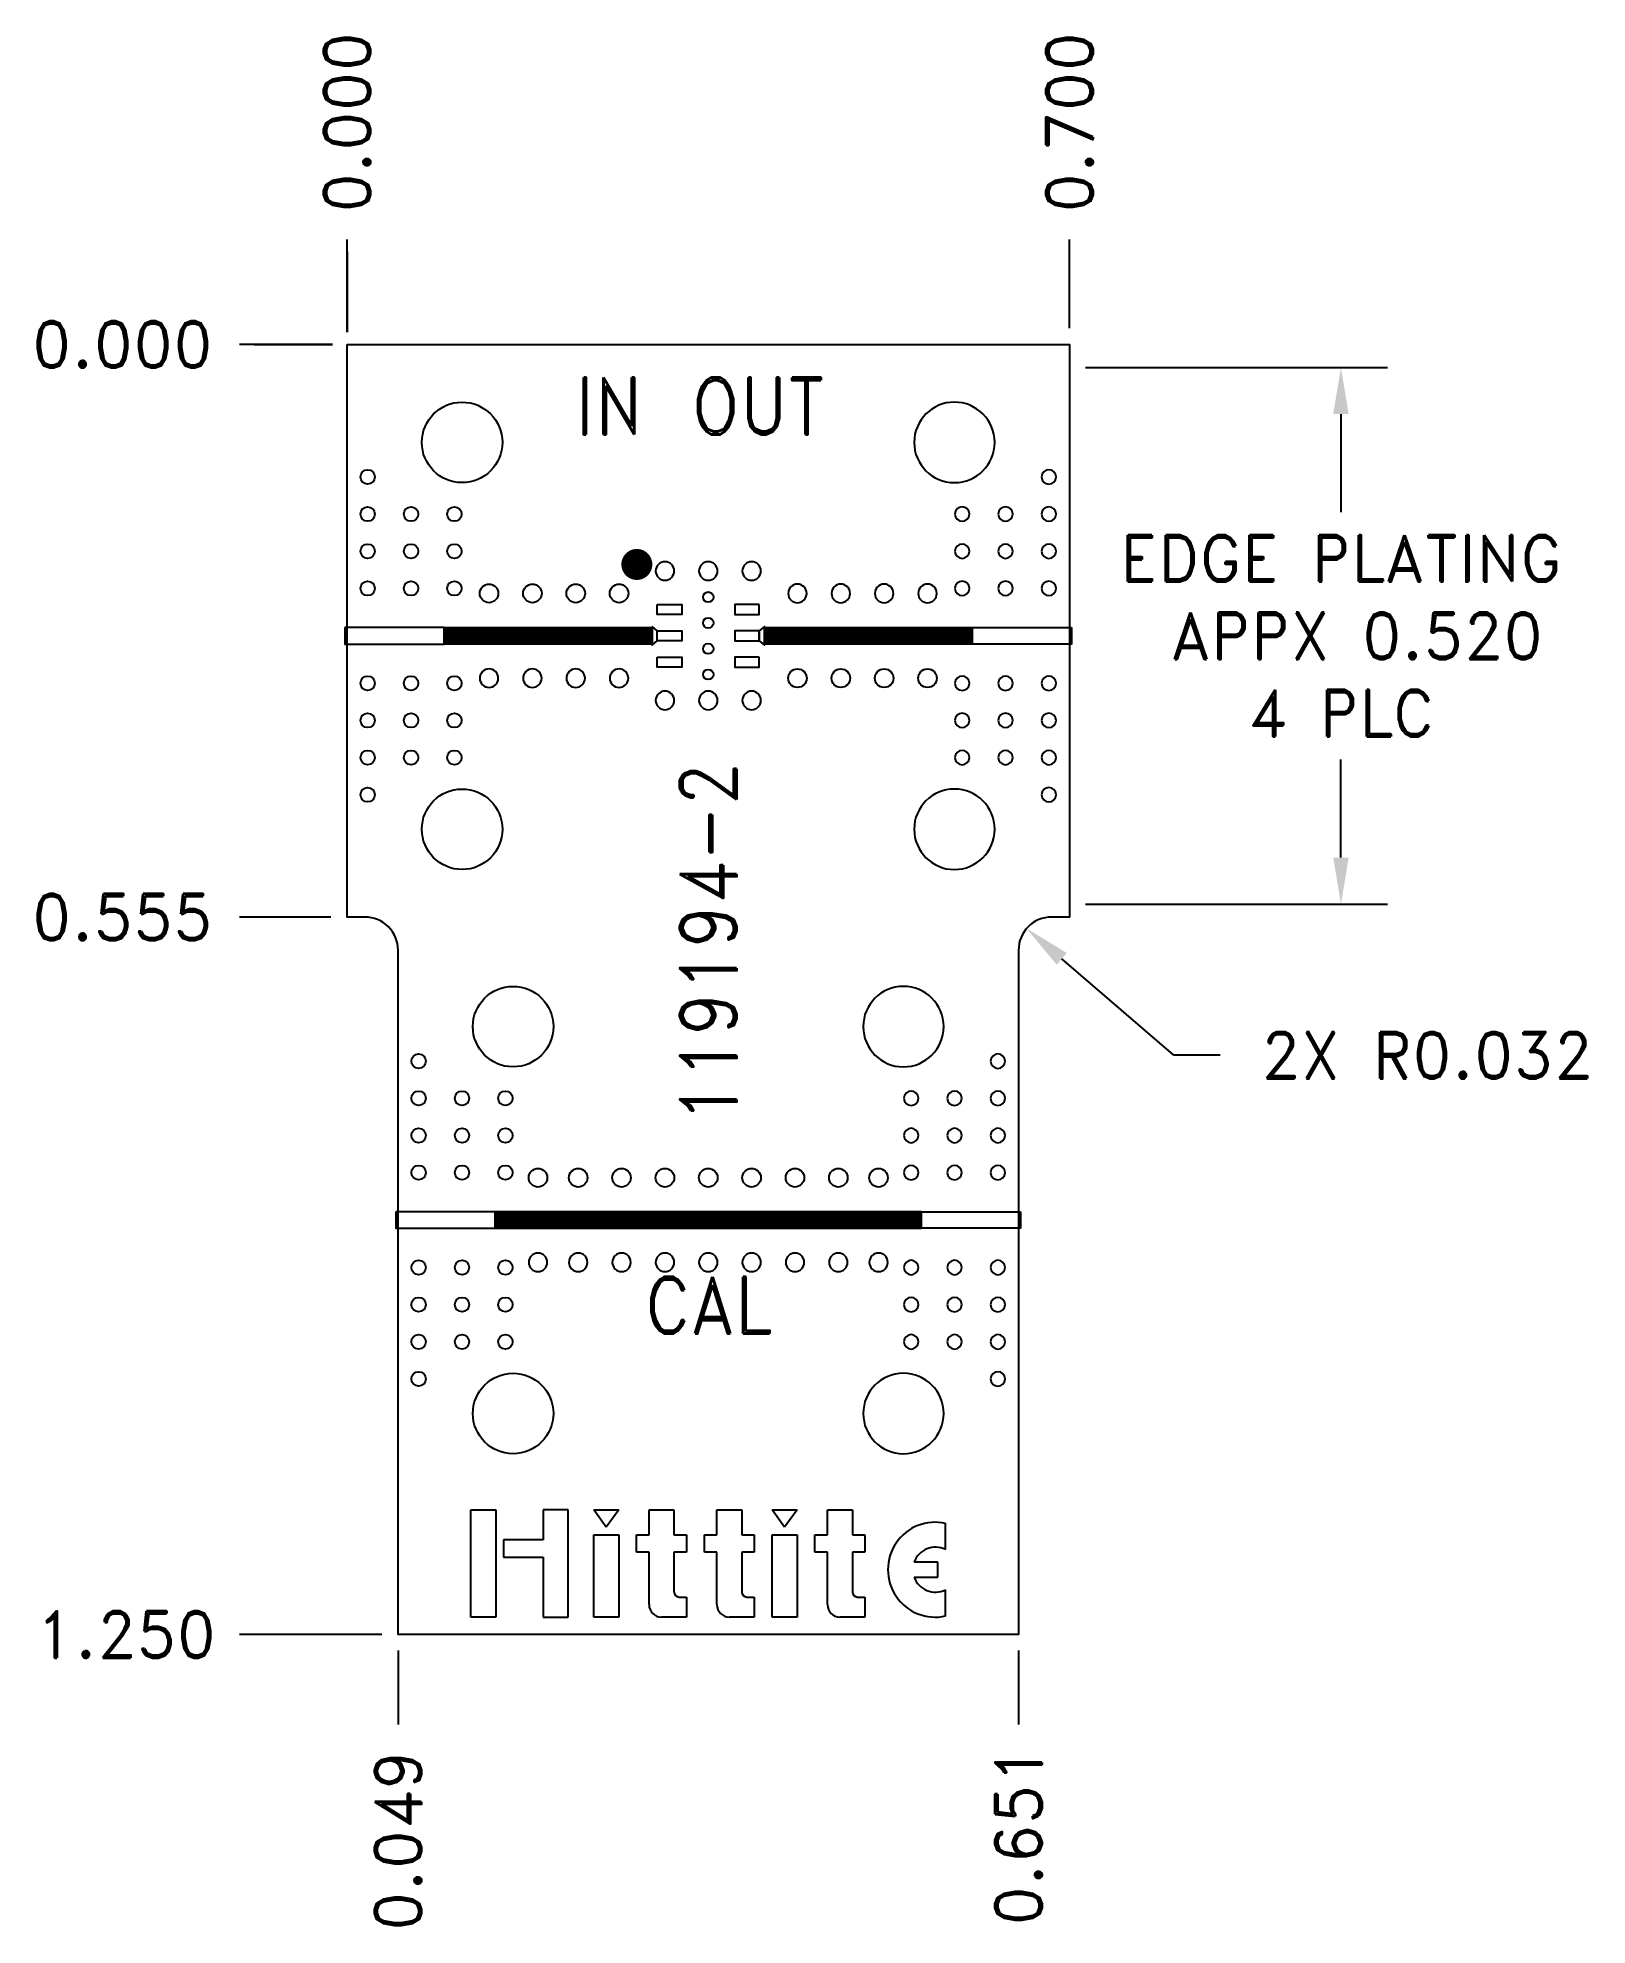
# Model space of a CAD drawing. Extents: x -0.3 to 1.2, y -1.53 to 0.3.
import ezdxf
from ezdxf.enums import TextEntityAlignment as Align

# ---------------------------------------------------------------- set-up
doc = ezdxf.new("R2010")
doc.units = 0
doc.header["$MEASUREMENT"] = 0
doc.linetypes.add('SSCOMP', pattern=[101, 100, 1])
doc.layers.get('0').update_dxf_attribs({"linetype": 'CONTINUOUS'})
doc.layers.get('Defpoints').update_dxf_attribs({"linetype": 'CONTINUOUS'})
for name, color, linetype in [('COM-NS', 4, 'CONTINUOUS'), ('DIM', 1, 'CONTINUOUS'), ('HOL', 1, 'CONTINUOUS'), ('LND-NS', 5, 'CONTINUOUS'), ('NET', 7, 'CONTINUOUS'), ('PAD-NS', 5, 'CONTINUOUS'), ('PCB', 7, 'CONTINUOUS'), ('SLK-NS', 7, 'CONTINUOUS'), ('TRA-NS', 5, 'CONTINUOUS'), ('via', 7, 'CONTINUOUS')]:
    doc.layers.add(name, color=color, linetype=linetype)
doc.layers.get('COM-NS').off()
doc.styles.add('ROMAND', font='romand.shx')
doc.dimstyles.get("Standard").update_dxf_attribs({"dimscale": 0.25, "dimtxt": 0.18, "dimasz": 0.18, "dimexe": 0.18, "dimexo": 0.0625, "dimgap": 0.09, "dimtad": 0, "dimtih": 1, "dimtoh": 1, "dimdec": 3, "dimzin": 0, "dimdsep": 46, "dimtxsty": 'ROMAND', "dimcen": 0.09, "dimadec": 0, "dimazin": 0, "dimtfac": 1, "dimtdec": 3, "dimtofl": 0, "dimtmove": 0, "dimatfit": 3, "dimfxl": 0, "dimtolj": 1, "dimtzin": 0, "dimarcsym": 0})

# ---------------------------------------------------------------- blocks, each defined once
blk = doc.blocks.new('hittite')
for p, q in [((-0.2396, 0.1078), (-0.2144, 0.1078)), ((-0.2396, -0.0005), (-0.2396, 0.1078)), ((-0.2144, 0.1078), (-0.2144, -0.0005)), ((-0.1413, 0.1078), (-0.1665, 0.1078)), ((-0.1665, 0.1078), (-0.1665, 0.0776)), ((-0.1413, -0.0005), (-0.1413, 0.1078)), ((-0.1156, 0.1078), (-0.0904, 0.1078)), ((-0.103, 0.0902), (-0.1156, 0.1078)), ((-0.0904, 0.1078), (-0.103, 0.0902)), ((-0.0598, 0.1078), (-0.0346, 0.1078)), ((-0.0598, 0.0826), (-0.0598, 0.1078)), ((-0.0346, 0.1078), (-0.0346, 0.0826)), ((0.0087, 0.1078), (0.0339, 0.1078)), ((0.0087, 0.0826), (0.0087, 0.1078)), ((0.0339, 0.1078), (0.0339, 0.0826)), ((0.0645, 0.1078), (0.0897, 0.1078)), ((0.0771, 0.0902), (0.0645, 0.1078)), ((0.0897, 0.1078), (0.0771, 0.0902)), ((0.1203, 0.1078), (0.1455, 0.1078)), ((0.1203, 0.0826), (0.1203, 0.1078)), ((0.1455, 0.1078), (0.1455, 0.0826)), ((-0.2068, 0.0776), (-0.2068, 0.0599)), ((-0.1665, 0.0776), (-0.2068, 0.0776)), ((-0.1156, 0.0826), (-0.0904, 0.0826)), ((-0.1156, -0.0005), (-0.1156, 0.0826)), ((-0.0904, 0.0826), (-0.0904, -0.0005)), ((-0.0724, 0.065), (-0.0724, 0.0826)), ((-0.0724, 0.0826), (-0.0598, 0.0826)), ((-0.0346, 0.0826), (-0.022, 0.0826)), ((-0.022, 0.0826), (-0.022, 0.065)), ((-0.0039, 0.065), (-0.0039, 0.0826)), ((-0.0039, 0.0826), (0.0087, 0.0826)), ((0.0339, 0.0826), (0.0464, 0.0826)), ((0.0464, 0.0826), (0.0464, 0.065)), ((0.0645, -0.0005), (0.0645, 0.0826)), ((0.0645, 0.0826), (0.0897, 0.0826)), ((0.0897, 0.0826), (0.0897, -0.0005)), ((0.1077, 0.065), (0.1077, 0.0826)), ((0.1077, 0.0826), (0.1203, 0.0826)), ((0.1455, 0.0826), (0.1581, 0.0826)), ((0.1581, 0.0826), (0.1581, 0.065)), ((0.2393, 0.0677), (0.2396, 0.0941)), ((-0.2068, 0.0599), (-0.1665, 0.0599)), ((-0.1665, 0.0599), (-0.1665, -0.0005)), ((-0.0598, 0.065), (-0.0724, 0.065)), ((-0.0598, 0.0121), (-0.0598, 0.065)), ((-0.0346, 0.065), (-0.0346, 0.0247)), ((-0.022, 0.065), (-0.0346, 0.065)), ((0.0087, 0.065), (-0.0039, 0.065)), ((0.0087, 0.0121), (0.0087, 0.065)), ((0.0339, 0.065), (0.0339, 0.0247)), ((0.0464, 0.065), (0.0339, 0.065)), ((0.1203, 0.065), (0.1077, 0.065)), ((0.1203, 0.0121), (0.1203, 0.065)), ((0.1455, 0.065), (0.1455, 0.0247)), ((0.1581, 0.065), (0.1455, 0.065)), ((0.2317, 0.0549), (0.2077, 0.0549)), ((0.2077, 0.0398), (0.2317, 0.0398)), ((0.2317, 0.0398), (0.2317, 0.0549)), ((-0.0295, 0.0196), (-0.022, 0.0196)), ((-0.022, 0.0196), (-0.022, -0.0005)), ((0.0389, 0.0196), (0.0464, 0.0196)), ((0.0464, 0.0196), (0.0464, -0.0005)), ((0.1505, 0.0196), (0.1581, 0.0196)), ((0.1581, 0.0196), (0.1581, -0.0005)), ((0.2396, 0.0005), (0.2393, 0.027)), ((-0.2371, -0.0005), (-0.2396, -0.0005)), ((-0.2144, -0.0005), (-0.2371, -0.0005)), ((-0.1665, -0.0005), (-0.1665, -0.0005)), ((-0.1665, -0.0005), (-0.1413, -0.0005)), ((-0.1131, -0.0005), (-0.1156, -0.0005)), ((-0.0904, -0.0005), (-0.1131, -0.0005)), ((-0.0346, -0.0005), (-0.0472, -0.0005)), ((-0.022, -0.0005), (-0.0346, -0.0005)), ((0.0339, -0.0005), (0.0213, -0.0005)), ((0.0464, -0.0005), (0.0339, -0.0005)), ((0.067, -0.0005), (0.0645, -0.0005)), ((0.0897, -0.0005), (0.067, -0.0005)), ((0.1455, -0.0005), (0.1329, -0.0005)), ((0.1581, -0.0005), (0.1455, -0.0005))]:
    blk.add_line(p, q)
for centre, radius, start, end in [((0.2292, 0.0473), 0.0479, 77.4712, 282.5288), ((0.2292, 0.0473), 0.0227, 63.4349, 160.5878), ((0.2292, 0.0473), 0.0227, 199.4122, 296.5651), ((-0.0295, 0.0247), 0.00504, 180, 270), ((0.0389, 0.0247), 0.00504, 180, 270), ((0.1505, 0.0247), 0.00504, 180, 270), ((-0.0472, 0.0121), 0.0126, 180, 270), ((0.0213, 0.0121), 0.0126, 180, 270), ((0.1329, 0.0121), 0.0126, 180, 270)]:
    blk.add_arc(centre, radius, start, end)
blk = doc.blocks.new('HMC_LP2-NS')
at = {"layer": 'PAD-NS'}
for points in [[(-0.0494, 0.0305), (-0.0256, 0.0305), (-0.0256, 0.0207), (-0.0494, 0.0207)], [(0.0494, 0.0305), (0.0256, 0.0305), (0.0256, 0.0207), (0.0494, 0.0207)], [(-0.0494, 0.0049), (-0.0256, 0.0049), (-0.0256, -0.0049), (-0.0494, -0.0049)], [(0.0494, 0.0049), (0.0256, 0.0049), (0.0256, -0.0049), (0.0494, -0.0049)], [(-0.0494, -0.0207), (-0.0256, -0.0207), (-0.0256, -0.0305), (-0.0494, -0.0305)], [(0.0494, -0.0207), (0.0256, -0.0207), (0.0256, -0.0305), (0.0494, -0.0305)]]:
    blk.add_lwpolyline(points, close=True, dxfattribs=at)
at = {"layer": 'SLK-NS', "linetype": 'Continuous', "const_width": 0.015}
blk.add_lwpolyline([(-0.0767, 0.0692, 1), (-0.0617, 0.0692, 1)], format="xyb", close=True, dxfattribs=at)
blk = doc.blocks.new('HOL-D018')
at = {"layer": 'HOL'}
blk.add_circle((0, 0), 0.009, dxfattribs=at)
blk = doc.blocks.new('VIA-D018-D0')
at = {"layer": 'HOL'}
blk.add_blockref('HOL-D018', (0, 0), dxfattribs=at)
at = {"layer": 'NET'}
blk.add_attdef('NET', text='', height=0.01, dxfattribs=at).set_placement((0, 0), align=Align.MIDDLE)
blk = doc.blocks.new('*D5')
at = {"layer": 'Defpoints', "color": 0}
for p in [(-0.1041, 0), (0, 0), (0, 0)]:
    blk.add_point(p, dxfattribs=at)
at = {"layer": 'DIM', "color": 0, "lineweight": -2}
for p, q in [((-0.0141, 0), (-0.1041, 0)), ((-0.0156, 0), (-0.09, 0)), ((-0.09, 0), (-0.0141, 0))]:
    blk.add_line(p, q, dxfattribs=at)
at = {"layer": 'DIM', "color": 0, "insert": (-0.2177, 0), "char_height": 0.045, "attachment_point": 5, "style": 'ROMAND'}
blk.add_mtext('\\A1;0.000', dxfattribs=at)
blk = doc.blocks.new('*D6')
at = {"layer": 'Defpoints', "color": 0}
for p in [(0, 0.1017), (0, 0), (0, 0)]:
    blk.add_point(p, dxfattribs=at)
at = {"layer": 'DIM', "color": 0, "lineweight": -2}
for p, q in [((0, 0.0117), (0, 0.1017)), ((0, 0.0156), (0, 0.09)), ((0, 0.09), (0, 0.0117))]:
    blk.add_line(p, q, dxfattribs=at)
at = {"layer": 'DIM', "color": 0, "insert": (0, 0.2153), "char_height": 0.045, "attachment_point": 5, "rotation": 90, "style": 'ROMAND'}
blk.add_mtext('\\A1;0.000', dxfattribs=at)
blk = doc.blocks.new('*D7')
at = {"layer": 'Defpoints', "color": 0}
for p in [(0.7, 0.1017), (0, 0), (0.7, 0)]:
    blk.add_point(p, dxfattribs=at)
at = {"layer": 'DIM', "color": 0, "lineweight": -2}
blk.add_line((0.7, 0.0156), (0.7, 0.1017), dxfattribs=at)
at = {"layer": 'DIM', "color": 0, "insert": (0.7, 0.2153), "char_height": 0.045, "attachment_point": 5, "rotation": 90, "style": 'ROMAND'}
blk.add_mtext('\\A1;0.700', dxfattribs=at)
blk = doc.blocks.new('*D8')
at = {"layer": 'Defpoints', "color": 0}
for p in [(0, 0), (-0.1041, -1.2505), (0.0494, -1.2505)]:
    blk.add_point(p, dxfattribs=at)
at = {"layer": 'DIM', "color": 0, "lineweight": -2}
blk.add_line((0.0337, -1.2505), (-0.1041, -1.2505), dxfattribs=at)
at = {"layer": 'DIM', "color": 0, "insert": (-0.2145, -1.2505), "char_height": 0.045, "attachment_point": 5, "style": 'ROMAND'}
blk.add_mtext('\\A1;1.250', dxfattribs=at)
blk = doc.blocks.new('*D9')
at = {"layer": 'Defpoints', "color": 0}
for p in [(0, 0), (-0.1041, -0.5551), (0, -0.5551)]:
    blk.add_point(p, dxfattribs=at)
at = {"layer": 'DIM', "color": 0, "lineweight": -2}
blk.add_line((-0.0156, -0.5551), (-0.1041, -0.5551), dxfattribs=at)
at = {"layer": 'DIM', "color": 0, "insert": (-0.2177, -0.5551), "char_height": 0.045, "attachment_point": 5, "style": 'ROMAND'}
blk.add_mtext('\\A1;0.555', dxfattribs=at)
blk = doc.blocks.new('*D10')
at = {"layer": 'Defpoints', "color": 0}
for p in [(0, 0), (0.0494, -1.2505), (0.0494, -1.3379)]:
    blk.add_point(p, dxfattribs=at)
at = {"layer": 'DIM', "color": 0, "lineweight": -2}
blk.add_line((0.0494, -1.2661), (0.0494, -1.3379), dxfattribs=at)
at = {"layer": 'DIM', "color": 0, "insert": (0.0494, -1.4504), "char_height": 0.045, "attachment_point": 5, "rotation": 90, "style": 'ROMAND'}
blk.add_mtext('\\A1;0.049', dxfattribs=at)
blk = doc.blocks.new('*D11')
at = {"layer": 'Defpoints', "color": 0}
for p in [(0, 0), (0.6506, -1.2505), (0.6506, -1.3379)]:
    blk.add_point(p, dxfattribs=at)
at = {"layer": 'DIM', "color": 0, "lineweight": -2}
blk.add_line((0.6506, -1.2661), (0.6506, -1.3379), dxfattribs=at)
at = {"layer": 'DIM', "color": 0, "insert": (0.6506, -1.445), "char_height": 0.045, "attachment_point": 5, "rotation": 90, "style": 'ROMAND'}
blk.add_mtext('\\A1;0.651', dxfattribs=at)
blk = doc.blocks.new('A$C3E502266')
for centre in [(-0.05, 0), (-0.025, 0), (0, 0), (0.025, 0)]:
    blk.add_circle(centre, 0.005)
blk = doc.blocks.new('*D13')
at = {"layer": 'Defpoints', "color": 0}
for p in [(0.7, -0.0225), (0.7, -0.5425), (0.963, -0.5425)]:
    blk.add_point(p, dxfattribs=at)
at = {"layer": 'DIM', "color": 0, "lineweight": -2}
for p, q in [((0.7156, -0.0225), (1.008, -0.0225)), ((0.963, -0.0675), (0.963, -0.1625)), ((0.963, -0.4975), (0.963, -0.4025)), ((0.7156, -0.5425), (1.008, -0.5425))]:
    blk.add_line(p, q, dxfattribs=at)
at = {"layer": 'DIM', "color": 0}
for points in [[(0.9555, -0.0675), (0.9705, -0.0675), (0.963, -0.0225)], [(0.9555, -0.4975), (0.9705, -0.4975), (0.963, -0.5425)]]:
    blk.add_solid(points, dxfattribs=at)
at = {"layer": 'DIM', "color": 0, "insert": (0.963, -0.2825), "char_height": 0.045, "attachment_point": 5, "style": 'ROMAND'}
blk.add_mtext('\\A1;EDGE PLATING\\P APPX 0.520 \\P4 PLC', dxfattribs=at)
blk = doc.blocks.new('*D15')
at = {"layer": 'Defpoints', "color": 0}
for p in [(0.6584, -0.5662), (0.6826, -0.5871)]:
    blk.add_point(p, dxfattribs=at)
at = {"layer": 'DIM', "color": 0, "lineweight": -2}
for p, q in [((0.801, -0.6891), (0.6925, -0.5956)), ((0.846, -0.6891), (0.801, -0.6891))]:
    blk.add_line(p, q, dxfattribs=at)
at = {"layer": 'DIM', "color": 0}
blk.add_solid([(0.6974, -0.5899), (0.6876, -0.6013), (0.6584, -0.5662)], dxfattribs=at)
at = {"layer": 'DIM', "color": 0, "insert": (1.0464, -0.6891), "char_height": 0.045, "attachment_point": 5, "style": 'ROMAND'}
blk.add_mtext('\\A1;2X R0.032', dxfattribs=at)
blk = doc.blocks.new('HOL-D014')
at = {"layer": 'HOL', "linetype": 'Continuous'}
blk.add_circle((0, 0), 0.007, dxfattribs=at)
blk = doc.blocks.new('VIA-D014-D0')
at = {"layer": 'HOL'}
blk.add_blockref('HOL-D014', (0, 0), dxfattribs=at)
at = {"layer": 'NET'}
blk.add_attdef('NET', text='', height=0.02, dxfattribs=at).set_placement((0, 0), align=Align.MIDDLE)
blk = doc.blocks.new('HOL-D078')
at = {"layer": 'HOL', "linetype": 'Continuous'}
blk.add_circle((0, 0), 0.039, dxfattribs=at)
blk = doc.blocks.new('VIA-D078-D0')
at = {"layer": 'HOL'}
blk.add_blockref('HOL-D078', (0, 0), dxfattribs=at)
at = {"layer": 'NET', "style": 'ROMAND'}
blk.add_attdef('NET', text='', height=0.01, dxfattribs=at).set_placement((0, 0), align=Align.MIDDLE)
blk = doc.blocks.new('K_SRI-K_SOUTHWEST-NS')
at = {"layer": 'LND-NS'}
blk.add_lwpolyline([(-0.002, 0.008), (-0.002, -0.008), (0.094, -0.008), (0.094, 0.008)], close=True, dxfattribs=at)
at = {"layer": 'via', "extrusion": (0, 0, -1), "xscale": -1, "zscale": -1}
for p in [(-0.1115, 0.1875), (-0.1115, -0.1875)]:
    blk.add_blockref('VIA-D078-D0', p, dxfattribs=at)
at = {"layer": 'via'}
for p in [(0.02, 0.154), (0.02, 0.118), (0.062, 0.118), (0.104, 0.118), (0.02, 0.082), (0.062, 0.082), (0.104, 0.082), (0.02, 0.046), (0.062, 0.046), (0.104, 0.046), (0.02, -0.046), (0.062, -0.046), (0.104, -0.046), (0.02, -0.082), (0.062, -0.082), (0.104, -0.082), (0.02, -0.118), (0.062, -0.118), (0.104, -0.118), (0.02, -0.154)]:
    blk.add_blockref('VIA-D014-D0', p, dxfattribs=at)

msp = doc.modelspace()

# ---------------------------------------------------------------- linework, layer by layer
at = {"layer": 'PCB'}
msp.add_lwpolyline([(0, 0), (0.7, 0), (0.7, -0.5551), (0.6826, -0.5551, 0.414214), (0.6506, -0.5871), (0.6506, -1.2505), (0.6506, -1.2505), (0.0494, -1.2505), (0.0494, -0.5871, 0.414214), (0.0174, -0.5551), (0, -0.5551)], format="xyb", close=True, dxfattribs=at)
at = {"layer": 'TRA-NS', "linetype": 'SSCOMP', "const_width": 0.018}
for points in [[(0.2956, -0.2825), (0.094, -0.2825)], [(0.4044, -0.2825), (0.606, -0.2825)], [(0.1434, -0.8488), (0.5566, -0.8488)]]:
    msp.add_lwpolyline(points, dxfattribs=at)
at = {"layer": 'TRA-NS'}
for points in [[(0.2956, -0.2735), (0.2956, -0.2915), (0.3006, -0.2874), (0.3006, -0.2776)], [(0.3994, -0.2776), (0.3994, -0.2874), (0.4044, -0.2915), (0.4044, -0.2735)]]:
    msp.add_lwpolyline(points, close=True, dxfattribs=at)

# ---------------------------------------------------------------- block references
at = {"layer": 'COM-NS'}
for name, p in [('K_SRI-K_SOUTHWEST-NS', (0, -0.2825)), ('HMC_LP2-NS', (0.35, -0.2825)), ('K_SRI-K_SOUTHWEST-NS', (0.0494, -0.8488))]:
    msp.add_blockref(name, p, dxfattribs=at)
at = {"layer": 'COM-NS', "xscale": -1}
for p in [(0.7, -0.2825), (0.6506, -0.8488)]:
    msp.add_blockref('K_SRI-K_SOUTHWEST-NS', p, dxfattribs=at)
at = {"layer": 'HOL', "xscale": -1}
for p in [(0.308, -0.2197), (0.35, -0.2197), (0.392, -0.2197), (0.308, -0.3451), (0.35, -0.3451), (0.392, -0.3451)]:
    msp.add_blockref('VIA-D018-D0', p, dxfattribs=at)
at = {"layer": 'HOL', "rotation": 270}
msp.add_blockref('A$C3E502266', (0.35, -0.295), dxfattribs=at)
at = {"layer": 'SLK-NS', "xscale": 0.95986685868934, "yscale": 0.95986685868934, "zscale": 0.95986685868934}
msp.add_blockref('hittite', (0.35, -1.2331), dxfattribs=at)
at = {"layer": 'via'}
for p in [(0.1376, -0.2414), (0.1796, -0.2414), (0.2216, -0.2414), (0.2636, -0.2414), (0.4364, -0.3236), (0.4784, -0.3236), (0.5204, -0.3236), (0.5624, -0.3236), (0.185, -0.8078), (0.224, -0.8078), (0.266, -0.8078), (0.308, -0.8078), (0.35, -0.8078), (0.392, -0.8078), (0.434, -0.8078), (0.476, -0.8078), (0.515, -0.8078)]:
    msp.add_blockref('VIA-D018-D0', p, dxfattribs=at)
at = {"layer": 'via', "xscale": -1}
for p in [(0.4364, -0.2414), (0.4784, -0.2414), (0.5204, -0.2414), (0.5624, -0.2414), (0.1376, -0.3236), (0.1796, -0.3236), (0.2216, -0.3236), (0.2636, -0.3236), (0.185, -0.8898), (0.224, -0.8898), (0.266, -0.8898), (0.308, -0.8898), (0.35, -0.8898), (0.392, -0.8898), (0.434, -0.8898), (0.476, -0.8898), (0.515, -0.8898)]:
    msp.add_blockref('VIA-D018-D0', p, dxfattribs=at)

# ---------------------------------------------------------------- texts
at = {"layer": 'SLK-NS', "style": 'ROMAND', "width": 0.9}
for s, p in [('IN', (0.2209, -0.0872)), ('OUT', (0.3338, -0.0872))]:
    msp.add_text(s, height=0.055, dxfattribs=at).set_placement(p)
msp.add_text('119194-2', height=0.055, rotation=90, dxfattribs=at).set_placement((0.35, -0.5802), align=Align.MIDDLE_CENTER)
msp.add_text('CAL', height=0.055, dxfattribs=at).set_placement((0.35, -0.9588), align=Align.CENTER)

# ---------------------------------------------------------------- dimensions: what is measured, and where the dimension line sits
at = {"layer": 'DIM'}
for feature_location, offset, dtype, picture, middle in [((0, 0), (0, 0.1016823128), 1, '*D6', (0, 0.2152537414)), ((0.7, 0), (0, 0.1017), 1, '*D7', (0.7, 0.2153)), ((0, 0), (-0.1040977683, 0), 0, '*D5', (-0.2176691969, 0)), ((0, -0.5551), (-0.1041, 0), 0, '*D9', (-0.2177, -0.5551)), ((0.04937, -1.25048), (-0.15347, 0), 0, '*D8', (-0.21445, -1.25048)), ((0.0494, -1.2505), (0, -0.0874), 1, '*D10', (0.0494, -1.4504)), ((0.6506, -1.2505), (0, -0.0874), 1, '*D11', (0.6506, -1.445))]:
    dim = msp.add_ordinate_dim(feature_location=feature_location, offset=offset, dtype=dtype, origin=(0, 0), dimstyle='Standard', dxfattribs=at)
    dim.commit()
    dim.dimension.update_dxf_attribs({"geometry": picture, "text_midpoint": middle})
dim = msp.add_linear_dim(base=(0.963, -0.5425), p1=(0.7, -0.0225), p2=(0.7, -0.5425), angle=270, text='EDGE PLATING\\P APPX <> \\P4 PLC', dimstyle='Standard', dxfattribs=at)
dim.commit()
dim.dimension.update_dxf_attribs({"geometry": '*D13', "text_midpoint": (0.963, -0.2825), "dimtype": 160})
dim = msp.add_radius_dim(center=(0.6826, -0.5871), mpoint=(0.6584, -0.5662), text='2X <>', dimstyle='Standard', override={"dimtmove": 1}, dxfattribs=at)
dim.commit()
dim.dimension.update_dxf_attribs({"geometry": '*D15', "text_midpoint": (0.801, -0.6891), "dimtype": 164})

doc.saveas('drawing.dxf')
